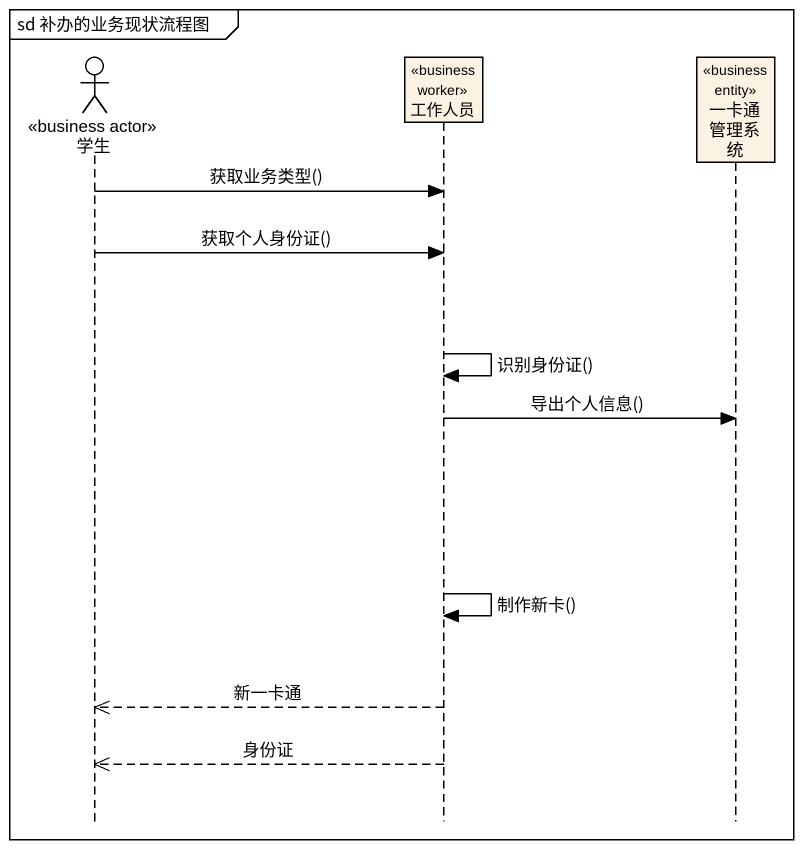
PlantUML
@startuml
mainframe sd 补办的业务现状流程图
hide footbox
actor 学生 <<business actor>>
participant 工作人员 <<business worker>> #FCF2E3
participant 一卡通管理系统 <<business entity>> #FCF2E3

学生 -> 工作人员 : 获取业务类型()
学生 -> 工作人员 : 获取个人身份证()
工作人员 -> 工作人员 : 识别身份证()
工作人员 -> 一卡通管理系统 : 导出个人信息()
工作人员 -> 工作人员 : 制作新卡()
工作人员 -->> 学生 : 新一卡通
工作人员 -->> 学生 : 身份证
@enduml
